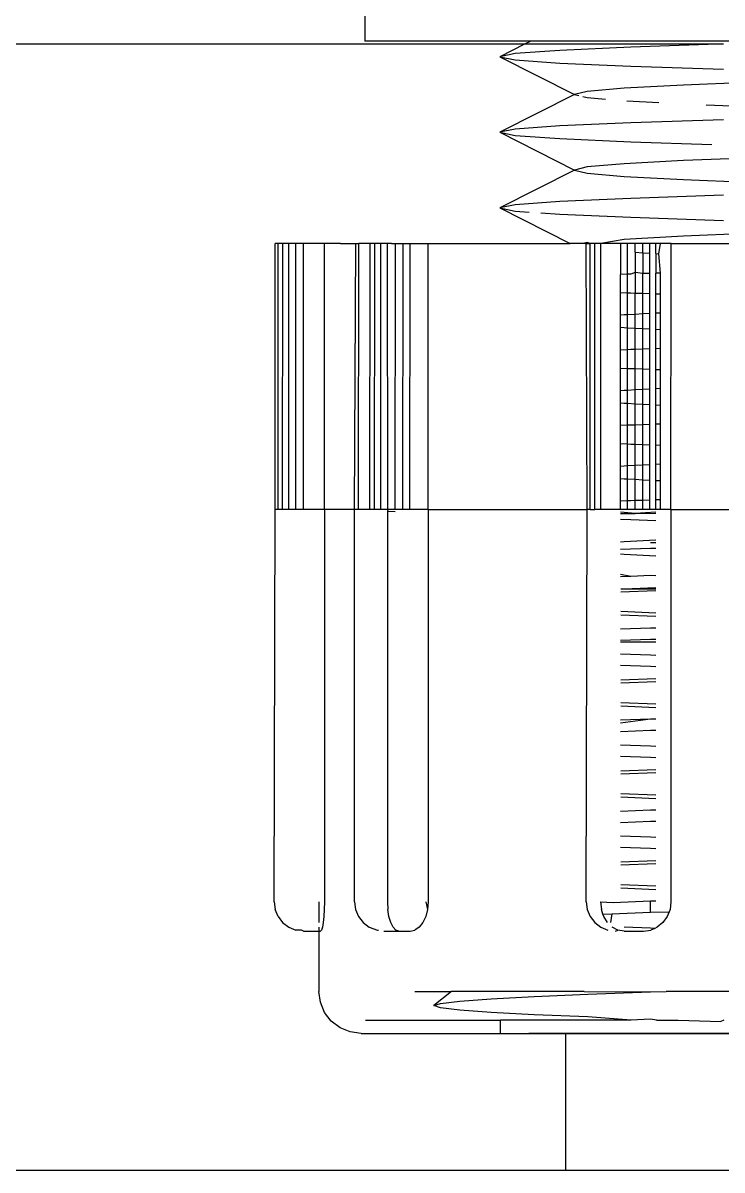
# Model space of a CAD drawing. Header units: metres. Extents: x -175 to 101, y -7 to 93.
# Drawn here: x 2.5789 to 2.5956, y 2.03295 to 2.06032 of the extents above; entities that cross this region are included whole.
import ezdxf

# ---------------------------------------------------------------- set-up
doc = ezdxf.new("R2010")
doc.units = ezdxf.units.M

msp = doc.modelspace()

# ---------------------------------------------------------------- linework, layer by layer
for p, q in [((2.587071, 2.076165), (2.587071, 2.059893)), ((2.590878, 2.059815), (2.360436, 2.059815)), ((2.591032, 2.059893), (2.587071, 2.059893)), ((2.590878, 2.059815), (2.590294, 2.059519)), ((2.591032, 2.059893), (2.590878, 2.059815)), ((2.595493, 2.059815), (2.590878, 2.059815)), ((2.597367, 2.059893), (2.591032, 2.059893)), ((2.595493, 2.059815), (2.593419, 2.059744)), ((2.595628, 2.059819), (2.595493, 2.059815)), ((2.590658, 2.059594), (2.590294, 2.059519)), ((2.590294, 2.059519), (2.592072, 2.058617)), ((2.590294, 2.059519), (2.590658, 2.059444)), ((2.591723, 2.059669), (2.590658, 2.059594)), ((2.593419, 2.059744), (2.591723, 2.059669)), ((2.590658, 2.059444), (2.591723, 2.059368)), ((2.591723, 2.059368), (2.593419, 2.059293)), ((2.593419, 2.059293), (2.595628, 2.059218)), ((2.592375, 2.058692), (2.592072, 2.058617)), ((2.593263, 2.058767), (2.592375, 2.058692)), ((2.594676, 2.058842), (2.593263, 2.058767)), ((2.596517, 2.058918), (2.594676, 2.058842)), ((2.592072, 2.058617), (2.590294, 2.057715)), ((2.592072, 2.058617), (2.592181, 2.05859)), ((2.592276, 2.058566), (2.592375, 2.058542)), ((2.592375, 2.058542), (2.592815, 2.058505)), ((2.59332, 2.058464), (2.594091, 2.058423)), ((2.595221, 2.058369), (2.596517, 2.058316)), ((2.591723, 2.057866), (2.590658, 2.05779)), ((2.593419, 2.057941), (2.591723, 2.057866)), ((2.595628, 2.058016), (2.593419, 2.057941)), ((2.590658, 2.05779), (2.590294, 2.057715)), ((2.590294, 2.057715), (2.590658, 2.05764)), ((2.590294, 2.057715), (2.592072, 2.056814)), ((2.590658, 2.05764), (2.591723, 2.057565)), ((2.591723, 2.057565), (2.593419, 2.05749)), ((2.593419, 2.05749), (2.595356, 2.057424)), ((2.594676, 2.057039), (2.593263, 2.056964)), ((2.596517, 2.057114), (2.594676, 2.057039)), ((2.592072, 2.056814), (2.590294, 2.055912)), ((2.592375, 2.056889), (2.592072, 2.056814)), ((2.592072, 2.056814), (2.592375, 2.056738)), ((2.593263, 2.056964), (2.592375, 2.056889)), ((2.592375, 2.056738), (2.593263, 2.056663)), ((2.593263, 2.056663), (2.594676, 2.056588)), ((2.594676, 2.056588), (2.596517, 2.056513)), ((2.595628, 2.056213), (2.593419, 2.056137)), ((2.590658, 2.055987), (2.590294, 2.055912)), ((2.591723, 2.056062), (2.590658, 2.055987)), ((2.593419, 2.056137), (2.591723, 2.056062)), ((2.590294, 2.055912), (2.59197, 2.055062)), ((2.590294, 2.055912), (2.590658, 2.055837)), ((2.590658, 2.055837), (2.590988, 2.055813)), ((2.591267, 2.055794), (2.591723, 2.055762)), ((2.591723, 2.055762), (2.593419, 2.055687)), ((2.593419, 2.055687), (2.595628, 2.055611)), ((2.593263, 2.055161), (2.592705, 2.055062)), ((2.594676, 2.055236), (2.593263, 2.055161)), ((2.596517, 2.055311), (2.594676, 2.055236)), ((2.584925, 2.048714), (2.584929, 2.055062)), ((2.584999, 2.055062), (2.584929, 2.055062)), ((2.584995, 2.048714), (2.584999, 2.055062)), ((2.58511, 2.055062), (2.584999, 2.055062)), ((2.585106, 2.048714), (2.58511, 2.055062)), ((2.585255, 2.055062), (2.58511, 2.055062)), ((2.585251, 2.048714), (2.585255, 2.055062)), ((2.585424, 2.055062), (2.585255, 2.055062)), ((2.58542, 2.048714), (2.585424, 2.055062)), ((2.585605, 2.055062), (2.585424, 2.055062)), ((2.585601, 2.048714), (2.585605, 2.055062)), ((2.586105, 2.055062), (2.585605, 2.055062)), ((2.586101, 2.048714), (2.586105, 2.055062)), ((2.586484, 2.055061), (2.586105, 2.055062)), ((2.586484, 2.055061), (2.586852, 2.055062)), ((2.586825, 2.048714), (2.586852, 2.055062)), ((2.586852, 2.055062), (2.586922, 2.055062)), ((2.586919, 2.048714), (2.586922, 2.055062)), ((2.587033, 2.055062), (2.586922, 2.055062)), ((2.587193, 2.055062), (2.587033, 2.055062)), ((2.587189, 2.048714), (2.587193, 2.055062)), ((2.587304, 2.055062), (2.587193, 2.055062)), ((2.587301, 2.048714), (2.587304, 2.055062)), ((2.587449, 2.055062), (2.587304, 2.055062)), ((2.587446, 2.048714), (2.587449, 2.055062)), ((2.587611, 2.055062), (2.587449, 2.055062)), ((2.587706, 2.055061), (2.587611, 2.055062)), ((2.587614, 2.048714), (2.587611, 2.055062)), ((2.587706, 2.055061), (2.587753, 2.055061)), ((2.587753, 2.055061), (2.587799, 2.055061)), ((2.587796, 2.048714), (2.587799, 2.055061)), ((2.587799, 2.055061), (2.58798, 2.055062)), ((2.587977, 2.048714), (2.58798, 2.055062)), ((2.58798, 2.055062), (2.588149, 2.055062)), ((2.588146, 2.048714), (2.588149, 2.055062)), ((2.588149, 2.055062), (2.588525, 2.055062)), ((2.588525, 2.055062), (2.588582, 2.055062)), ((2.588579, 2.048714), (2.588582, 2.055062)), ((2.588582, 2.055062), (2.59197, 2.055062)), ((2.592281, 2.055062), (2.59197, 2.055062)), ((2.592375, 2.055085), (2.592281, 2.055062)), ((2.592355, 2.055062), (2.592281, 2.055062)), ((2.592376, 2.048714), (2.592355, 2.055062)), ((2.592355, 2.055062), (2.592448, 2.055062)), ((2.592448, 2.055062), (2.592375, 2.055085)), ((2.592446, 2.048714), (2.592448, 2.055062)), ((2.59256, 2.055062), (2.592448, 2.055062)), ((2.592558, 2.048714), (2.59256, 2.055062)), ((2.592705, 2.055062), (2.59256, 2.055062)), ((2.592703, 2.048714), (2.592705, 2.055062)), ((2.593173, 2.055062), (2.592705, 2.055062)), ((2.593342, 2.055062), (2.593173, 2.055062)), ((2.593173, 2.055062), (2.593173, 2.054323)), ((2.593475, 2.055059), (2.593342, 2.055062)), ((2.593342, 2.054331), (2.593342, 2.055062)), ((2.593523, 2.055062), (2.593475, 2.055059)), ((2.593704, 2.055062), (2.593523, 2.055062)), ((2.593523, 2.054854), (2.593523, 2.055062)), ((2.593523, 2.054854), (2.593704, 2.05484)), ((2.593523, 2.054854), (2.593523, 2.054367)), ((2.593873, 2.055062), (2.593704, 2.055062)), ((2.593704, 2.05484), (2.593704, 2.055062)), ((2.593704, 2.05484), (2.593873, 2.054828)), ((2.593704, 2.05484), (2.593704, 2.054344)), ((2.594018, 2.055062), (2.593873, 2.055062)), ((2.593873, 2.054828), (2.593873, 2.055062)), ((2.594129, 2.055062), (2.594018, 2.055062)), ((2.594018, 2.05482), (2.594018, 2.055062)), ((2.594091, 2.054816), (2.594129, 2.055062)), ((2.594379, 2.055062), (2.594129, 2.055062)), ((2.594377, 2.048714), (2.594379, 2.055062)), ((2.594379, 2.055062), (2.600002, 2.055062)), ((2.593873, 2.054349), (2.593873, 2.054828)), ((2.594018, 2.05482), (2.594091, 2.054816)), ((2.594018, 2.05482), (2.594018, 2.054354)), ((2.594129, 2.054358), (2.594091, 2.054816)), ((2.593342, 2.054331), (2.593173, 2.054323)), ((2.593173, 2.053894), (2.593173, 2.054323)), ((2.593419, 2.054334), (2.593342, 2.054331)), ((2.593342, 2.053887), (2.593342, 2.054331)), ((2.593523, 2.054367), (2.593419, 2.054334)), ((2.593704, 2.054344), (2.593523, 2.054367)), ((2.593523, 2.054367), (2.593523, 2.05388)), ((2.593873, 2.054349), (2.593704, 2.054344)), ((2.593704, 2.053873), (2.593704, 2.054344)), ((2.593873, 2.053868), (2.593873, 2.054349)), ((2.594129, 2.054358), (2.594018, 2.054354)), ((2.594018, 2.053863), (2.594018, 2.054354)), ((2.594129, 2.053859), (2.594129, 2.054358)), ((2.593173, 2.053894), (2.593342, 2.053887)), ((2.593173, 2.053349), (2.593173, 2.053894)), ((2.593341, 2.053361), (2.593342, 2.053887)), ((2.593342, 2.053887), (2.593419, 2.053883)), ((2.593419, 2.053883), (2.593523, 2.05388)), ((2.593523, 2.05388), (2.593704, 2.053873)), ((2.593523, 2.053371), (2.593523, 2.05388)), ((2.593704, 2.053873), (2.593873, 2.053868)), ((2.593704, 2.053381), (2.593704, 2.053873)), ((2.593873, 2.05339), (2.593873, 2.053868)), ((2.594018, 2.053863), (2.594129, 2.053859)), ((2.594018, 2.053397), (2.594018, 2.053863)), ((2.594129, 2.053403), (2.594129, 2.053859)), ((2.593263, 2.053357), (2.593173, 2.053349)), ((2.593173, 2.053064), (2.593173, 2.053349)), ((2.593341, 2.053361), (2.593263, 2.053357)), ((2.593523, 2.053371), (2.593341, 2.053361)), ((2.593341, 2.053052), (2.593341, 2.053361)), ((2.593704, 2.053381), (2.593523, 2.053371)), ((2.593523, 2.053043), (2.593523, 2.053371)), ((2.593873, 2.05339), (2.593704, 2.053381)), ((2.593704, 2.053033), (2.593704, 2.053381)), ((2.593873, 2.053024), (2.593873, 2.05339)), ((2.594129, 2.053403), (2.594018, 2.053397)), ((2.594018, 2.053016), (2.594018, 2.053397)), ((2.594129, 2.053011), (2.594129, 2.053403)), ((2.593172, 2.05252), (2.593173, 2.053064)), ((2.593173, 2.053064), (2.593263, 2.053057)), ((2.593263, 2.053057), (2.593341, 2.053052)), ((2.593341, 2.053052), (2.593523, 2.053043)), ((2.593341, 2.052527), (2.593341, 2.053052)), ((2.593522, 2.052534), (2.593523, 2.053043)), ((2.593523, 2.053043), (2.593704, 2.053033)), ((2.593704, 2.053033), (2.593873, 2.053024)), ((2.593704, 2.05254), (2.593704, 2.053033)), ((2.593872, 2.052546), (2.593873, 2.053024)), ((2.594017, 2.052551), (2.594018, 2.053016)), ((2.594018, 2.053016), (2.594129, 2.053011)), ((2.594129, 2.052555), (2.594129, 2.053011)), ((2.593341, 2.052527), (2.593172, 2.05252)), ((2.593172, 2.052091), (2.593172, 2.05252)), ((2.593419, 2.052531), (2.593341, 2.052527)), ((2.593341, 2.052083), (2.593341, 2.052527)), ((2.593522, 2.052534), (2.593419, 2.052531)), ((2.593704, 2.05254), (2.593522, 2.052534)), ((2.593522, 2.052076), (2.593522, 2.052534)), ((2.593703, 2.05207), (2.593704, 2.05254)), ((2.593872, 2.052546), (2.593704, 2.05254)), ((2.593872, 2.052064), (2.593872, 2.052546)), ((2.594129, 2.052555), (2.594017, 2.052551)), ((2.594017, 2.052059), (2.594017, 2.052551)), ((2.594128, 2.052056), (2.594129, 2.052555)), ((2.593172, 2.052091), (2.593341, 2.052083)), ((2.593172, 2.051546), (2.593172, 2.052091)), ((2.593341, 2.052083), (2.593419, 2.05208)), ((2.593341, 2.051558), (2.593341, 2.052083)), ((2.593419, 2.05208), (2.593522, 2.052076)), ((2.593522, 2.052076), (2.593703, 2.05207)), ((2.593522, 2.051567), (2.593522, 2.052076)), ((2.593703, 2.05207), (2.593872, 2.052064)), ((2.593703, 2.051577), (2.593703, 2.05207)), ((2.593872, 2.051586), (2.593872, 2.052064)), ((2.594017, 2.052059), (2.594128, 2.052056)), ((2.594017, 2.051594), (2.594017, 2.052059)), ((2.594128, 2.0516), (2.594128, 2.052056)), ((2.593263, 2.051554), (2.593172, 2.051546)), ((2.593341, 2.051558), (2.593263, 2.051554)), ((2.593522, 2.051567), (2.593341, 2.051558)), ((2.593341, 2.051249), (2.593341, 2.051558)), ((2.593703, 2.051577), (2.593522, 2.051567)), ((2.593522, 2.051239), (2.593522, 2.051567)), ((2.593872, 2.051586), (2.593703, 2.051577)), ((2.593703, 2.05123), (2.593703, 2.051577)), ((2.593872, 2.051221), (2.593872, 2.051586)), ((2.594128, 2.0516), (2.594017, 2.051594)), ((2.594017, 2.051213), (2.594017, 2.051594)), ((2.594128, 2.051207), (2.594128, 2.0516)), ((2.593172, 2.051261), (2.593172, 2.051546)), ((2.593172, 2.051261), (2.593263, 2.051253)), ((2.593172, 2.050716), (2.593172, 2.051261)), ((2.593263, 2.051253), (2.593341, 2.051249)), ((2.593341, 2.051249), (2.593522, 2.051239)), ((2.593341, 2.050724), (2.593341, 2.051249)), ((2.593522, 2.051239), (2.593703, 2.05123)), ((2.593522, 2.050731), (2.593522, 2.051239)), ((2.593703, 2.05123), (2.593872, 2.051221)), ((2.593703, 2.050737), (2.593703, 2.05123)), ((2.593872, 2.050743), (2.593872, 2.051221)), ((2.594017, 2.051213), (2.594128, 2.051207)), ((2.594017, 2.050748), (2.594017, 2.051213)), ((2.594128, 2.050751), (2.594128, 2.051207)), ((2.593522, 2.050731), (2.593419, 2.050727)), ((2.593703, 2.050737), (2.593522, 2.050731)), ((2.593522, 2.050273), (2.593522, 2.050731)), ((2.593872, 2.050743), (2.593703, 2.050737)), ((2.593703, 2.050267), (2.593703, 2.050737)), ((2.593872, 2.050261), (2.593872, 2.050743)), ((2.594128, 2.050751), (2.594017, 2.050748)), ((2.594017, 2.050256), (2.594017, 2.050748)), ((2.594128, 2.050252), (2.594128, 2.050751)), ((2.593341, 2.050724), (2.593172, 2.050716)), ((2.593172, 2.050287), (2.593172, 2.050716)), ((2.593419, 2.050727), (2.593341, 2.050724)), ((2.593341, 2.05028), (2.593341, 2.050724)), ((2.593172, 2.050287), (2.593341, 2.05028)), ((2.593172, 2.049743), (2.593172, 2.050287)), ((2.59334, 2.049754), (2.593341, 2.05028)), ((2.593341, 2.05028), (2.593419, 2.050276)), ((2.593419, 2.050276), (2.593522, 2.050273)), ((2.593522, 2.050273), (2.593703, 2.050267)), ((2.593522, 2.049764), (2.593522, 2.050273)), ((2.593703, 2.050267), (2.593872, 2.050261)), ((2.593703, 2.049774), (2.593703, 2.050267)), ((2.593872, 2.049783), (2.593872, 2.050261)), ((2.594017, 2.050256), (2.594128, 2.050252)), ((2.594017, 2.04979), (2.594017, 2.050256)), ((2.594128, 2.049796), (2.594128, 2.050252)), ((2.593171, 2.049458), (2.593172, 2.049743)), ((2.593263, 2.04975), (2.593172, 2.049743)), ((2.59334, 2.049754), (2.593263, 2.04975)), ((2.593522, 2.049764), (2.59334, 2.049754)), ((2.59334, 2.049446), (2.59334, 2.049754)), ((2.593521, 2.049436), (2.593522, 2.049764)), ((2.593703, 2.049774), (2.593522, 2.049764)), ((2.593872, 2.049783), (2.593703, 2.049774)), ((2.593703, 2.049426), (2.593703, 2.049774)), ((2.593871, 2.049417), (2.593872, 2.049783)), ((2.594016, 2.04941), (2.594017, 2.04979)), ((2.594128, 2.049796), (2.594017, 2.04979)), ((2.594128, 2.049404), (2.594128, 2.049796)), ((2.593171, 2.049458), (2.593263, 2.04945)), ((2.593171, 2.048913), (2.593171, 2.049458)), ((2.593263, 2.04945), (2.59334, 2.049446)), ((2.59334, 2.04892), (2.59334, 2.049446)), ((2.59334, 2.049446), (2.593521, 2.049436)), ((2.593521, 2.048927), (2.593521, 2.049436)), ((2.593521, 2.049436), (2.593703, 2.049426)), ((2.593702, 2.048933), (2.593703, 2.049426)), ((2.593703, 2.049426), (2.593871, 2.049417)), ((2.593871, 2.048939), (2.593871, 2.049417)), ((2.594016, 2.04941), (2.594128, 2.049404)), ((2.594016, 2.048944), (2.594016, 2.04941)), ((2.594127, 2.048948), (2.594128, 2.049404)), ((2.59334, 2.04892), (2.593171, 2.048913)), ((2.593171, 2.048714), (2.593171, 2.048913)), ((2.593419, 2.048924), (2.59334, 2.04892)), ((2.59334, 2.048714), (2.59334, 2.04892)), ((2.593521, 2.048927), (2.593419, 2.048924)), ((2.593702, 2.048933), (2.593521, 2.048927)), ((2.593521, 2.048714), (2.593521, 2.048927)), ((2.593871, 2.048939), (2.593702, 2.048933)), ((2.593702, 2.048714), (2.593702, 2.048933)), ((2.593871, 2.048714), (2.593871, 2.048939)), ((2.594127, 2.048948), (2.594016, 2.048944)), ((2.594016, 2.048714), (2.594016, 2.048944)), ((2.594127, 2.048714), (2.594127, 2.048948)), ((2.584901, 2.039352), (2.584925, 2.048714)), ((2.584995, 2.048714), (2.584925, 2.048714)), ((2.585106, 2.048714), (2.584995, 2.048714)), ((2.585251, 2.048714), (2.585106, 2.048714)), ((2.58542, 2.048714), (2.585251, 2.048714)), ((2.585601, 2.048714), (2.58542, 2.048714)), ((2.586101, 2.048714), (2.585601, 2.048714)), ((2.586101, 2.048714), (2.586101, 2.039352)), ((2.586825, 2.048714), (2.586101, 2.048714)), ((2.586825, 2.039352), (2.586825, 2.048714)), ((2.586919, 2.048714), (2.586825, 2.048714)), ((2.587189, 2.048714), (2.586919, 2.048714)), ((2.587301, 2.048714), (2.587189, 2.048714)), ((2.587446, 2.048714), (2.587301, 2.048714)), ((2.587614, 2.048714), (2.587446, 2.048714)), ((2.587614, 2.048714), (2.587608, 2.048673)), ((2.587608, 2.048673), (2.587796, 2.048668)), ((2.587608, 2.048673), (2.587608, 2.039352)), ((2.587796, 2.048714), (2.587614, 2.048714)), ((2.587977, 2.048714), (2.587796, 2.048714)), ((2.588146, 2.048714), (2.587977, 2.048714)), ((2.588579, 2.048714), (2.588146, 2.048714)), ((2.588579, 2.048714), (2.588579, 2.039352)), ((2.588579, 2.048714), (2.592376, 2.048714)), ((2.592353, 2.039352), (2.592376, 2.048714)), ((2.592446, 2.048714), (2.592376, 2.048714)), ((2.592446, 2.048714), (2.592558, 2.048714)), ((2.592703, 2.048714), (2.592558, 2.048714)), ((2.593171, 2.048714), (2.592703, 2.048714)), ((2.59334, 2.048714), (2.593171, 2.048714)), ((2.593523, 2.048622), (2.593171, 2.048649)), ((2.593171, 2.048621), (2.593523, 2.048622)), ((2.593521, 2.048714), (2.59334, 2.048714)), ((2.593702, 2.048714), (2.593521, 2.048714)), ((2.594016, 2.048655), (2.593523, 2.048622)), ((2.593523, 2.048622), (2.594016, 2.048624)), ((2.593871, 2.048714), (2.593702, 2.048714)), ((2.594016, 2.048714), (2.593871, 2.048714)), ((2.594127, 2.048714), (2.594016, 2.048714)), ((2.594377, 2.048714), (2.594127, 2.048714)), ((2.594377, 2.048714), (2.594377, 2.039352)), ((2.594377, 2.048714), (2.600002, 2.048714)), ((2.593171, 2.048484), (2.593419, 2.048473)), ((2.593419, 2.048473), (2.594016, 2.048453)), ((2.593263, 2.047947), (2.593171, 2.047939)), ((2.593171, 2.047765), (2.593889, 2.047791)), ((2.594016, 2.047987), (2.593263, 2.047947)), ((2.593889, 2.047927), (2.594016, 2.047931)), ((2.593889, 2.047791), (2.594016, 2.047795)), ((2.593171, 2.047654), (2.593263, 2.047646)), ((2.593263, 2.047646), (2.594016, 2.047606)), ((2.593419, 2.04712), (2.593171, 2.047165)), ((2.593419, 2.04712), (2.593171, 2.047109)), ((2.593889, 2.047139), (2.593419, 2.04712)), ((2.594016, 2.047135), (2.593889, 2.047139)), ((2.593181, 2.04682), (2.593263, 2.046821)), ((2.594016, 2.046776), (2.593181, 2.046743)), ((2.593263, 2.046821), (2.594016, 2.046854)), ((2.593263, 2.046821), (2.594016, 2.046821)), ((2.594016, 2.046244), (2.593181, 2.046277)), ((2.593181, 2.0462), (2.594016, 2.046166)), ((2.593171, 2.045864), (2.593889, 2.04589)), ((2.593889, 2.04589), (2.594016, 2.045894)), ((2.593171, 2.045593), (2.593889, 2.045619)), ((2.594016, 2.045551), (2.593171, 2.045551)), ((2.593889, 2.045619), (2.594016, 2.045623)), ((2.593889, 2.045238), (2.593171, 2.045264)), ((2.593889, 2.044967), (2.593171, 2.044993)), ((2.594016, 2.045234), (2.593889, 2.045238)), ((2.594016, 2.044963), (2.593889, 2.044967)), ((2.593181, 2.044648), (2.594016, 2.044682)), ((2.594016, 2.044604), (2.593181, 2.044571)), ((2.594016, 2.044072), (2.593181, 2.044105)), ((2.593181, 2.044028), (2.594016, 2.043994)), ((2.593171, 2.043692), (2.593889, 2.043718)), ((2.593171, 2.043627), (2.593889, 2.043718)), ((2.593889, 2.043718), (2.594016, 2.043722)), ((2.593171, 2.043421), (2.593889, 2.043447)), ((2.593889, 2.043447), (2.594016, 2.043451)), ((2.593889, 2.043066), (2.593171, 2.043092)), ((2.594016, 2.043062), (2.593889, 2.043066)), ((2.593889, 2.042795), (2.593171, 2.042821)), ((2.594016, 2.042791), (2.593889, 2.042795)), ((2.593181, 2.042476), (2.594016, 2.04251)), ((2.594016, 2.042432), (2.593181, 2.042399)), ((2.594016, 2.0419), (2.593181, 2.041933)), ((2.593181, 2.041856), (2.594016, 2.041822)), ((2.593171, 2.04152), (2.593889, 2.041546)), ((2.593889, 2.041546), (2.594016, 2.04155)), ((2.593171, 2.041249), (2.593889, 2.041275)), ((2.593889, 2.041275), (2.594016, 2.041279)), ((2.593889, 2.040894), (2.593171, 2.040921)), ((2.594016, 2.04089), (2.593889, 2.040894)), ((2.593889, 2.040623), (2.593171, 2.040649)), ((2.594016, 2.040619), (2.593889, 2.040623)), ((2.593181, 2.040304), (2.594016, 2.040338)), ((2.594016, 2.04026), (2.593181, 2.040227)), ((2.594016, 2.039728), (2.593181, 2.039761)), ((2.593181, 2.039684), (2.594016, 2.03965)), ((2.584901, 2.039352), (2.584925, 2.03917)), ((2.585973, 2.039352), (2.585973, 2.038857)), ((2.586101, 2.039352), (2.586098, 2.03917)), ((2.586825, 2.039352), (2.586849, 2.03917)), ((2.587608, 2.039352), (2.587617, 2.03917)), ((2.588525, 2.039352), (2.588564, 2.03917)), ((2.588579, 2.039352), (2.588564, 2.03917)), ((2.592353, 2.039352), (2.592376, 2.03917)), ((2.592696, 2.039352), (2.592715, 2.03917)), ((2.592696, 2.039352), (2.592999, 2.039341)), ((2.592999, 2.039341), (2.593889, 2.039374)), ((2.593889, 2.039374), (2.594016, 2.039378)), ((2.593889, 2.039103), (2.593889, 2.039374)), ((2.594377, 2.039352), (2.594355, 2.03917)), ((2.584995, 2.039002), (2.584925, 2.03917)), ((2.584995, 2.039002), (2.585106, 2.038857)), ((2.586088, 2.039002), (2.586074, 2.038857)), ((2.586098, 2.03917), (2.586088, 2.039002)), ((2.586849, 2.03917), (2.586919, 2.039002)), ((2.586919, 2.039002), (2.58703, 2.038857)), ((2.587644, 2.039002), (2.587617, 2.03917)), ((2.587687, 2.038857), (2.587644, 2.039002)), ((2.588521, 2.039002), (2.588467, 2.038888)), ((2.588564, 2.03917), (2.588521, 2.039002)), ((2.592376, 2.03917), (2.592446, 2.039002)), ((2.592446, 2.039002), (2.592558, 2.038857)), ((2.592752, 2.039061), (2.592715, 2.03917)), ((2.592752, 2.039061), (2.592966, 2.03907)), ((2.592771, 2.039002), (2.592752, 2.039061)), ((2.59286, 2.038857), (2.592771, 2.039002)), ((2.592966, 2.03907), (2.592934, 2.038857)), ((2.592966, 2.03907), (2.593889, 2.039103)), ((2.593889, 2.039103), (2.594335, 2.039117)), ((2.59429, 2.039002), (2.594186, 2.038857)), ((2.594335, 2.039117), (2.59429, 2.039002)), ((2.594355, 2.03917), (2.594335, 2.039117)), ((2.585106, 2.038857), (2.585251, 2.038745)), ((2.585251, 2.038745), (2.58542, 2.038675)), ((2.585973, 2.038745), (2.585973, 2.038652)), ((2.586055, 2.038745), (2.586032, 2.038675)), ((2.586074, 2.038857), (2.586055, 2.038745)), ((2.58703, 2.038857), (2.587175, 2.038745)), ((2.587175, 2.038745), (2.587368, 2.038675)), ((2.587743, 2.038745), (2.587687, 2.038857)), ((2.587808, 2.038675), (2.587743, 2.038745)), ((2.588364, 2.038745), (2.58826, 2.038675)), ((2.588453, 2.038857), (2.588364, 2.038745)), ((2.588467, 2.038888), (2.588453, 2.038857)), ((2.592558, 2.038857), (2.592703, 2.038745)), ((2.592703, 2.038745), (2.592871, 2.038675)), ((2.593111, 2.038675), (2.592976, 2.038745)), ((2.593889, 2.038722), (2.593259, 2.038745)), ((2.593992, 2.038719), (2.593889, 2.038722)), ((2.593992, 2.038719), (2.593894, 2.038675)), ((2.594051, 2.038745), (2.593992, 2.038719)), ((2.594186, 2.038857), (2.594051, 2.038745)), ((2.585554, 2.038675), (2.58542, 2.038675)), ((2.585601, 2.038652), (2.585554, 2.038675)), ((2.585601, 2.038652), (2.585973, 2.038652)), ((2.585973, 2.038652), (2.586009, 2.038652)), ((2.585973, 2.038652), (2.585973, 2.037214)), ((2.586009, 2.038652), (2.586032, 2.038675)), ((2.587368, 2.038675), (2.587397, 2.038675)), ((2.587525, 2.038652), (2.587878, 2.038652)), ((2.587878, 2.038652), (2.587808, 2.038675)), ((2.587878, 2.038652), (2.588149, 2.038652)), ((2.588149, 2.038652), (2.58826, 2.038675)), ((2.593053, 2.038652), (2.593111, 2.038675)), ((2.593256, 2.038652), (2.593111, 2.038675)), ((2.593256, 2.038652), (2.593725, 2.038652)), ((2.593725, 2.038652), (2.593894, 2.038675)), ((2.586007, 2.036955), (2.585973, 2.037214)), ((2.588259, 2.037214), (2.589134, 2.037214)), ((2.589134, 2.037214), (2.588719, 2.036876)), ((2.592308, 2.037214), (2.589134, 2.037214)), ((2.590086, 2.037039), (2.591114, 2.037094)), ((2.591114, 2.037094), (2.592392, 2.037148)), ((2.592308, 2.037214), (2.593889, 2.037202)), ((2.592392, 2.037148), (2.593889, 2.037202)), ((2.593889, 2.037202), (2.594259, 2.037214)), ((2.602117, 2.037214), (2.594259, 2.037214)), ((2.586108, 2.036714), (2.586007, 2.036955)), ((2.588719, 2.036876), (2.588873, 2.036931)), ((2.588873, 2.036822), (2.588719, 2.036876)), ((2.588873, 2.036931), (2.589333, 2.036985)), ((2.589333, 2.036768), (2.588873, 2.036822)), ((2.589333, 2.036985), (2.590086, 2.037039)), ((2.586268, 2.036507), (2.586108, 2.036714)), ((2.586477, 2.036348), (2.586268, 2.036507)), ((2.587082, 2.036529), (2.590305, 2.036529)), ((2.590086, 2.036713), (2.589333, 2.036768)), ((2.591114, 2.036659), (2.590086, 2.036713)), ((2.590305, 2.036214), (2.590305, 2.036529)), ((2.59343, 2.036529), (2.590305, 2.036529)), ((2.592392, 2.036605), (2.591114, 2.036659)), ((2.59343, 2.036529), (2.592392, 2.036605)), ((2.593889, 2.036551), (2.59343, 2.036529)), ((2.594028, 2.036529), (2.593889, 2.036551)), ((2.594028, 2.036529), (2.594553, 2.036529)), ((2.594553, 2.036529), (2.595567, 2.036496)), ((2.595639, 2.036529), (2.595567, 2.036496)), ((2.586721, 2.036248), (2.586477, 2.036348)), ((2.586982, 2.036214), (2.586721, 2.036248)), ((2.586982, 2.036214), (2.590305, 2.036214)), ((2.590305, 2.036214), (2.591864, 2.036214)), ((2.590981, 2.036214), (2.591219, 2.036214)), ((2.591424, 2.036214), (2.590981, 2.036214)), ((2.591219, 2.036214), (2.592121, 2.036214)), ((2.592518, 2.036214), (2.591424, 2.036214)), ((2.591864, 2.032953), (2.591864, 2.036214)), ((2.591864, 2.036214), (2.600973, 2.036214)), ((2.592121, 2.036214), (2.592347, 2.036214)), ((2.594188, 2.036214), (2.592518, 2.036214)), ((2.596321, 2.036214), (2.594188, 2.036214)), ((2.547089, 2.032953), (2.591864, 2.032953)), ((2.591864, 2.032953), (2.609812, 2.032953))]:
    msp.add_line(p, q)

doc.saveas('drawing.dxf')
